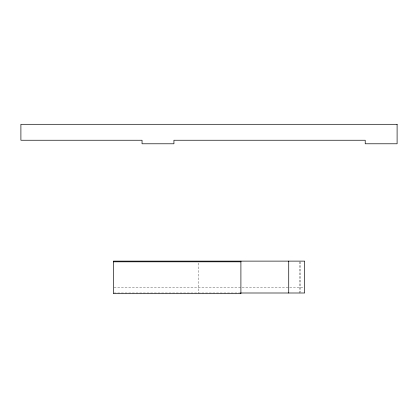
<?xml version="1.0" encoding="UTF-8"?>
<svg xmlns="http://www.w3.org/2000/svg" width="418" height="418" viewBox="0 0 418 418"><rect width="100%" height="100%" fill="white"/><g stroke="black" fill="none" stroke-linecap="round" stroke-linejoin="round"><path stroke-width="0.31" stroke-dasharray="2.09 1.57" d="M114.03 287.683L304.032 287.683M114.03 292.997L240.904 292.997M300.249 261.767L300.249 292.349M299.356 261.767L299.356 292.997M198.398 263.115L198.398 292.997"/><path stroke-width="0.63" d="M113.377 261.814L240.904 261.814M240.491 292.997L304.67 292.997L304.67 261.119L113.377 261.119L113.377 293.697L240.904 293.697L240.904 261.119M288.728 261.119L288.728 292.997M397.1 124.303L20.9 124.303L20.9 140.244L142.047 140.244L142.047 143.787L173.93 143.787L173.93 140.244L365.217 140.244L365.217 143.787L397.1 143.787L397.1 124.303"/></g></svg>
